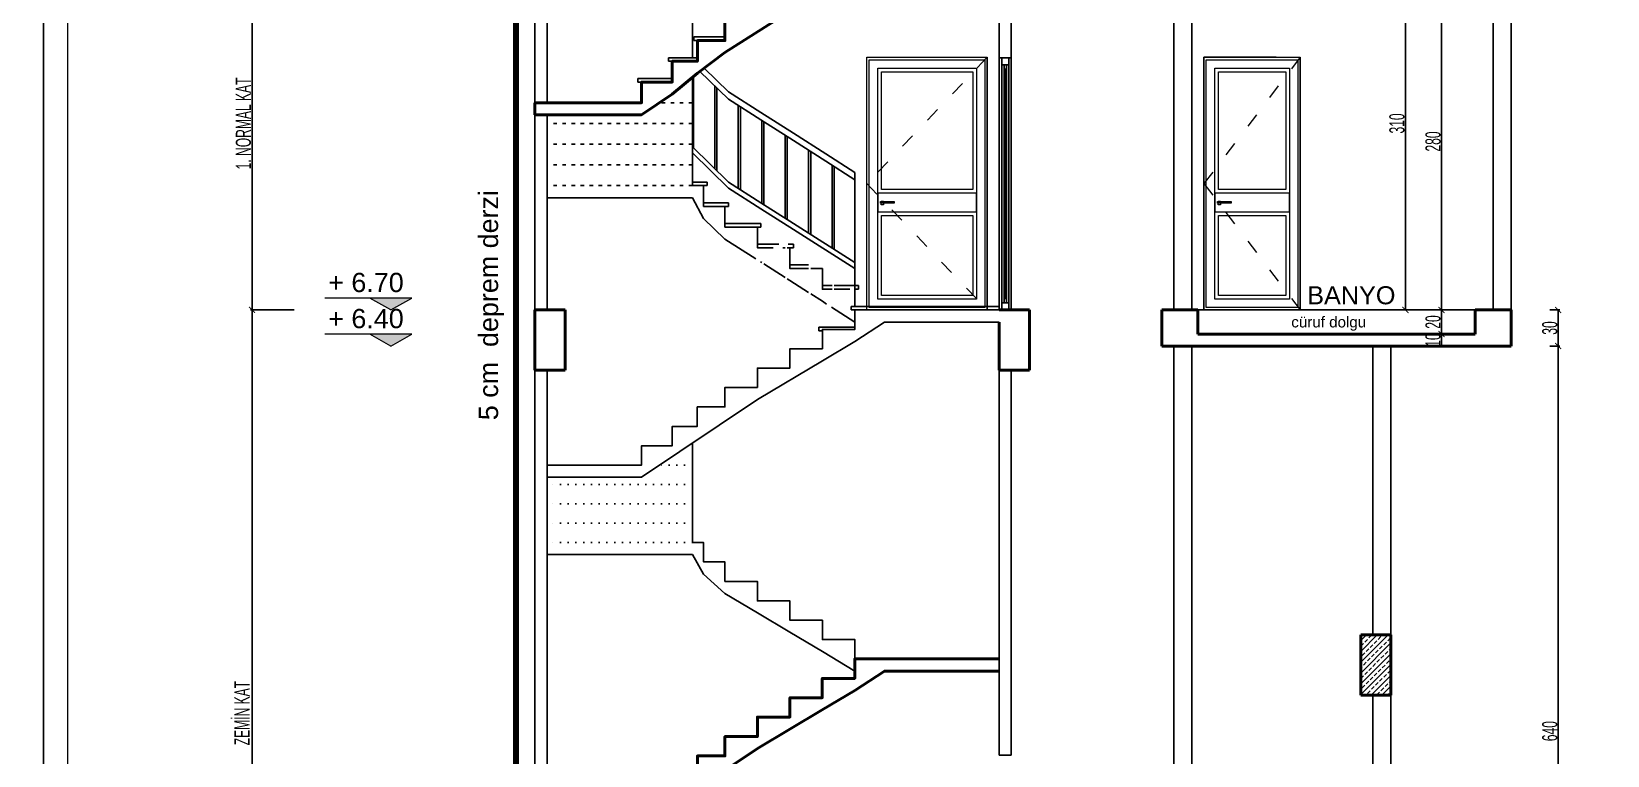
# Model space of a CAD drawing. Header units: millimetres. Extents: x 7519 to 33116, y -1769 to 3101.
# Drawn here: x 26104 to 27413, y 1627 to 2228 of the extents above; entities that cross this region are included whole.
import ezdxf

# ---------------------------------------------------------------- set-up
doc = ezdxf.new("R2010")
doc.units = ezdxf.units.MM
for name, pattern in [('ACAD_ISO03W100', [30, 12, -18]), ('ACAD_ISO04W100', [30, 24, -3, 0, -3]), ('DOT', [6.35, 0, -6.35])]:
    doc.linetypes.add(name, pattern=pattern)
doc.layers.add('1', color=7, linetype='Continuous', true_color=0x4137a0)
for name, color, linetype, lineweight in [('iç ölçü x', 20, 'Continuous', 9), ('KAPI', 42, 'Continuous', 25), ('kesit duvar', 97, 'Continuous', 30), ('kesit ödşleme', 5, 'Continuous', 50), ('KOTLAR', 3, 'Continuous', 15), ('merdıven', 211, 'Continuous', 30)]:
    doc.layers.add(name, color=color, linetype=linetype, lineweight=lineweight)
doc.styles.get("Standard").update_dxf_attribs({"font": 'arial.ttf'})
doc.styles.add('UMUT İÇ ÖLÇÜ YAZISI', font='ARIALN.TTF', dxfattribs={"width": 0.7, "height": 12.5})
doc.dimstyles.new('UMUT İÇ ÖLÇÜ', dxfattribs={"dimtxt": 12.5, "dimasz": 5, "dimexe": 1.25, "dimexo": 0.625, "dimtad": 1, "dimtoh": 1, "dimdec": 0, "dimzin": 12, "dimtxsty": 'UMUT İÇ ÖLÇÜ YAZISI', "dimblk": 'ARCHTICK', "dimcen": 5, "dimclrd": 1, "dimclre": 2, "dimclrt": 3, "dimadec": 0, "dimazin": 0, "dimtfac": 1, "dimtdec": 0, "dimtix": 1, "dimtmove": 0, "dimatfit": 3, "dimldrblk": 'ARCHTICK', "dimfxl": 35, "dimfxlon": 1, "dimtfillclr": 256, "dimarcsym": 0})

# ---------------------------------------------------------------- blocks, each defined once
blk = doc.blocks.new('A$C255917EC')
at = {"layer": 'iç ölçü x'}
h = blk.add_hatch(color=256, dxfattribs=at)
h.dxf.hatch_style = 1
h.paths.add_polyline_path([(0, 0), (43.7, 24.5), (-43.7, 24.5)])
for p, q in [((0, 0), (-43.7, 24.5)), ((-43.7, 24.5), (137.2, 24.5)), ((0, 0), (43.7, 24.5))]:
    blk.add_line(p, q, dxfattribs=at)
blk = doc.blocks.new('_ArchTick')
at = {"color": 0, "linetype": 'ByBlock', "const_width": 0.15}
blk.add_lwpolyline([(-0.5, -0.5), (0.5, 0.5)], dxfattribs=at)
blk = doc.blocks.new('*D338')
at = {"layer": 'Defpoints', "color": 0, "transparency": 16777216}
for p in [(26287.2, 1996.8), (26402.5, 1996.8), (26402.5, 1326.8)]:
    blk.add_point(p, dxfattribs=at)
at = {"layer": 'iç ölçü x', "color": 2, "lineweight": -2, "transparency": 16777216}
for p, q in [((26322.2, 1996.8), (26285.9, 1996.8)), ((26322.2, 1326.8), (26285.9, 1326.8))]:
    blk.add_line(p, q, dxfattribs=at)
at = {"layer": 'iç ölçü x', "color": 1, "lineweight": -2, "transparency": 16777216}
blk.add_line((26287.2, 1326.8), (26287.2, 1996.8), dxfattribs=at)
at = {"layer": 'iç ölçü x', "color": 1, "lineweight": -2, "transparency": 16777216, "xscale": 5, "yscale": 5, "zscale": 5}
for p, rotation in [((26287.2, 1996.8), 90), ((26287.2, 1326.8), 270)]:
    blk.add_blockref('_ArchTick', p, dxfattribs=dict(at, rotation=rotation))
at = {"layer": 'iç ölçü x', "color": 3, "transparency": 16777216, "insert": (26278.9, 1661.8), "char_height": 12.5, "attachment_point": 5, "rotation": 90, "style": 'UMUT İÇ ÖLÇÜ YAZISI'}
blk.add_mtext('ZEMİN KAT', dxfattribs=at)
blk = doc.blocks.new('*D339')
at = {"layer": 'Defpoints', "color": 0, "transparency": 16777216}
for p in [(26287.2, 2306.8), (26402.5, 2306.8), (26402.5, 1996.8)]:
    blk.add_point(p, dxfattribs=at)
at = {"layer": 'iç ölçü x', "color": 2, "lineweight": -2, "transparency": 16777216}
for p, q in [((26322.2, 2306.8), (26285.9, 2306.8)), ((26322.2, 1996.8), (26285.9, 1996.8))]:
    blk.add_line(p, q, dxfattribs=at)
at = {"layer": 'iç ölçü x', "color": 1, "lineweight": -2, "transparency": 16777216}
blk.add_line((26287.2, 1996.8), (26287.2, 2306.8), dxfattribs=at)
at = {"layer": 'iç ölçü x', "color": 1, "lineweight": -2, "transparency": 16777216, "xscale": 5, "yscale": 5, "zscale": 5}
for p, rotation in [((26287.2, 2306.8), 90), ((26287.2, 1996.8), 270)]:
    blk.add_blockref('_ArchTick', p, dxfattribs=dict(at, rotation=rotation))
at = {"layer": 'iç ölçü x', "color": 3, "transparency": 16777216, "insert": (26280.1, 2151.8), "char_height": 12.5, "attachment_point": 5, "rotation": 90, "style": 'UMUT İÇ ÖLÇÜ YAZISI'}
blk.add_mtext('1. NORMAL KAT', dxfattribs=at)
blk = doc.blocks.new('*D491')
at = {"layer": 'Defpoints', "color": 0, "transparency": 16777216}
for p in [(27275.5, 2276.8), (27275.5, 2276.8), (27275.5, 1996.8)]:
    blk.add_point(p, dxfattribs=at)
at = {"layer": 'iç ölçü x', "color": 2, "lineweight": -2, "transparency": 16777216}
for p, q in [((27275.5, 2276.8), (27274.2, 2276.8)), ((27275.5, 1996.8), (27274.2, 1996.8))]:
    blk.add_line(p, q, dxfattribs=at)
at = {"layer": 'iç ölçü x', "color": 1, "lineweight": -2, "transparency": 16777216}
blk.add_line((27275.5, 1996.8), (27275.5, 2276.8), dxfattribs=at)
at = {"layer": 'iç ölçü x', "color": 1, "lineweight": -2, "transparency": 16777216, "xscale": 5, "yscale": 5, "zscale": 5}
for p, rotation in [((27275.5, 2276.8), 90), ((27275.5, 1996.8), 270)]:
    blk.add_blockref('_ArchTick', p, dxfattribs=dict(at, rotation=rotation))
at = {"layer": 'iç ölçü x', "color": 3, "transparency": 16777216, "insert": (27268.5, 2136.8), "char_height": 12.5, "attachment_point": 5, "rotation": 90, "style": 'UMUT İÇ ÖLÇÜ YAZISI'}
blk.add_mtext('280', dxfattribs=at)
blk = doc.blocks.new('*D495')
at = {"layer": 'Defpoints', "color": 0, "transparency": 16777216}
for p in [(27275.5, 1976.8), (27275.5, 1966.8), (27275.5, 1966.8)]:
    blk.add_point(p, dxfattribs=at)
at = {"layer": 'iç ölçü x', "color": 2, "lineweight": -2, "transparency": 16777216}
for p, q in [((27275.5, 1976.8), (27274.2, 1976.8)), ((27275.5, 1966.8), (27274.2, 1966.8))]:
    blk.add_line(p, q, dxfattribs=at)
at = {"layer": 'iç ölçü x', "color": 1, "lineweight": -2, "transparency": 16777216}
blk.add_line((27275.5, 1976.8), (27275.5, 1966.8), dxfattribs=at)
at = {"layer": 'iç ölçü x', "color": 3, "transparency": 16777216, "insert": (27268.5, 1971.8), "char_height": 12.5, "attachment_point": 5, "rotation": 90, "style": 'UMUT İÇ ÖLÇÜ YAZISI'}
blk.add_mtext('10', dxfattribs=at)
blk = doc.blocks.new('*D496')
at = {"layer": 'Defpoints', "color": 0, "transparency": 16777216}
for p in [(27245.5, 2306.8), (27245.5, 2306.8), (27245.5, 1996.8)]:
    blk.add_point(p, dxfattribs=at)
at = {"layer": 'iç ölçü x', "color": 2, "lineweight": -2, "transparency": 16777216}
for p, q in [((27245.5, 2306.8), (27244.2, 2306.8)), ((27245.5, 1996.8), (27244.2, 1996.8))]:
    blk.add_line(p, q, dxfattribs=at)
at = {"layer": 'iç ölçü x', "color": 1, "lineweight": -2, "transparency": 16777216}
blk.add_line((27245.5, 1996.8), (27245.5, 2306.8), dxfattribs=at)
at = {"layer": 'iç ölçü x', "color": 1, "lineweight": -2, "transparency": 16777216, "xscale": 5, "yscale": 5, "zscale": 5}
for p, rotation in [((27245.5, 2306.8), 90), ((27245.5, 1996.8), 270)]:
    blk.add_blockref('_ArchTick', p, dxfattribs=dict(at, rotation=rotation))
at = {"layer": 'iç ölçü x', "color": 3, "transparency": 16777216, "insert": (27238.5, 2151.8), "char_height": 12.5, "attachment_point": 5, "rotation": 90, "style": 'UMUT İÇ ÖLÇÜ YAZISI'}
blk.add_mtext('310', dxfattribs=at)
blk = doc.blocks.new('*D501')
at = {"layer": 'Defpoints', "color": 0, "transparency": 16777216}
for p in [(27275.5, 1996.8), (27275.5, 1976.8), (27275.5, 1976.8)]:
    blk.add_point(p, dxfattribs=at)
at = {"layer": 'iç ölçü x', "color": 2, "lineweight": -2, "transparency": 16777216}
for p, q in [((27275.5, 1996.8), (27274.2, 1996.8)), ((27275.5, 1976.8), (27274.2, 1976.8))]:
    blk.add_line(p, q, dxfattribs=at)
at = {"layer": 'iç ölçü x', "color": 1, "lineweight": -2, "transparency": 16777216}
blk.add_line((27275.5, 1996.8), (27275.5, 1976.8), dxfattribs=at)
at = {"layer": 'iç ölçü x', "color": 1, "lineweight": -2, "transparency": 16777216, "xscale": 5, "yscale": 5, "zscale": 5}
for p, rotation in [((27275.5, 1996.8), 90), ((27275.5, 1976.8), 270)]:
    blk.add_blockref('_ArchTick', p, dxfattribs=dict(at, rotation=rotation))
at = {"layer": 'iç ölçü x', "color": 3, "transparency": 16777216, "insert": (27268.5, 1986.8), "char_height": 12.5, "attachment_point": 5, "rotation": 90, "style": 'UMUT İÇ ÖLÇÜ YAZISI'}
blk.add_mtext('20', dxfattribs=at)
blk = doc.blocks.new('*D541')
at = {"layer": '1', "color": 2, "lineweight": -2, "transparency": 16777216}
for p, q in [((27365.4, 1966.8), (27373.8, 1966.8)), ((27372.5, 1326.8), (27371.3, 1326.8))]:
    blk.add_line(p, q, dxfattribs=at)
at = {"layer": '1', "color": 1, "lineweight": -2, "transparency": 16777216}
blk.add_line((27372.5, 1326.8), (27372.5, 1966.8), dxfattribs=at)
at = {"layer": 'Defpoints', "color": 0, "transparency": 16777216}
for p in [(27364.8, 1966.8), (27372.5, 1966.8), (27372.5, 1326.8)]:
    blk.add_point(p, dxfattribs=at)
at = {"layer": '1', "color": 1, "lineweight": -2, "transparency": 16777216, "xscale": 5, "yscale": 5, "zscale": 5}
for p, rotation in [((27372.5, 1966.8), 90), ((27372.5, 1326.8), 270)]:
    blk.add_blockref('_ArchTick', p, dxfattribs=dict(at, rotation=rotation))
at = {"layer": '1', "color": 3, "transparency": 16777216, "insert": (27365.5, 1646.8), "char_height": 12.5, "attachment_point": 5, "rotation": 90, "style": 'UMUT İÇ ÖLÇÜ YAZISI'}
blk.add_mtext('640', dxfattribs=at)
blk = doc.blocks.new('*D542')
at = {"layer": '1', "color": 2, "lineweight": -2, "transparency": 16777216}
for p, q in [((27365.4, 1996.8), (27373.8, 1996.8)), ((27365.4, 1966.8), (27373.8, 1966.8))]:
    blk.add_line(p, q, dxfattribs=at)
at = {"layer": '1', "color": 1, "lineweight": -2, "transparency": 16777216}
blk.add_line((27372.5, 1966.8), (27372.5, 1996.8), dxfattribs=at)
at = {"layer": 'Defpoints', "color": 0, "transparency": 16777216}
for p in [(27364.8, 1996.8), (27372.5, 1996.8), (27364.8, 1966.8)]:
    blk.add_point(p, dxfattribs=at)
at = {"layer": '1', "color": 1, "lineweight": -2, "transparency": 16777216, "xscale": 5, "yscale": 5, "zscale": 5}
for p, rotation in [((27372.5, 1996.8), 90), ((27372.5, 1966.8), 270)]:
    blk.add_blockref('_ArchTick', p, dxfattribs=dict(at, rotation=rotation))
at = {"layer": '1', "color": 3, "transparency": 16777216, "insert": (27365.5, 1981.8), "char_height": 12.5, "attachment_point": 5, "rotation": 90, "style": 'UMUT İÇ ÖLÇÜ YAZISI'}
blk.add_mtext('30', dxfattribs=at)
blk = doc.blocks.new('A$C285D3364')
at = {"layer": '1', "linetype": 'DOT'}
for p, q in [((-255, 161.1), (-282.3, 161.1)), ((-255, 145), (-375.8, 145)), ((-255, 128.9), (-375.8, 128.9)), ((-255, 112.8), (-375.8, 112.8)), ((-255, 96.7), (-375.8, 96.7))]:
    blk.add_line(p, q, dxfattribs=at)
at = {"layer": '1'}
for points in [[(0, 0), (-120, 0), (-120, 16.1), (-147, 16.1), (-147, 32.2), (-174, 32.2), (-174, 48.3), (-201, 48.3), (-201, 64.4), (-228, 64.4), (-228, 80.6), (-245.7, 80.6), (-245.7, 96.7), (-255, 96.7), (-255, 179.4)], [(-120, -10), (-147, 6.1), (-174, 22.2), (-201, 38.3), (-228, 54.4), (-245.7, 70.6), (-255, 86.7), (-375.8, 86.7)]]:
    blk.add_lwpolyline(points, dxfattribs=at)
at = {"layer": 'merdıven'}
for points in [[(0, 290), (-120, 290), (-120, 273.9), (-147, 273.9), (-147, 257.8), (-174, 257.8), (-174, 241.7), (-201, 241.7), (-201, 225.6), (-228, 225.6), (-228, 209.4), (-228, 209.4), (-250.9, 209.4), (-250.9, 193.3), (-271.7, 193.3), (-271.7, 177.2), (-297.2, 177.2), (-297.2, 161.1), (-375.8, 161.1)], [(-375.8, 151.1), (-297.2, 151.1), (-201, 215.6), (-147, 247.8), (-120, 263.9), (-95.3, 280), (0, 280)]]:
    blk.add_lwpolyline(points, dxfattribs=at)

msp = doc.modelspace()

# ---------------------------------------------------------------- hatches: boundary and pattern name
at = {"layer": '1'}
h = msp.add_hatch(dxfattribs=at)
h.set_pattern_fill('JIS_LC_8A', color=256, scale=2.5, angle=45)
h.set_pattern_definition([(90, (12943.674, 6788.94), (-19.5, 4e-15), []), (90, (12945.442, 6790.707), (-19.5, 4e-15), [])])
h.paths.add_polyline_path([(26764.07, 2120.315), (26737.07, 2137.537), (26710.07, 2154.759), (26683.07, 2171.982), (26659.372, 2195.043), (26657.239, 2193.434), (26653.07, 2189.995), (26653.07, 2132.294), (26683.07, 2103.1), (26710.07, 2085.878), (26737.07, 2068.656), (26788.07, 2036.125), (26785.07, 2089.767), (26788.07, 2091.974), (26788.07, 2105.006)])
h = msp.add_hatch(dxfattribs=at)
h.set_pattern_fill('ANSI33', color=256)
h.set_pattern_definition([(45, (-18588.689, 0), (-4.4901281, 4.4901281), []), (45, (-18584.199, 0), (-4.4901281, 4.4901281), [3.175, -1.5875])])
h.paths.add_polyline_path([(27233.436, 1726.767), (27208.436, 1726.767), (27208.436, 1676.767), (27233.436, 1676.767)])

# ---------------------------------------------------------------- linework, layer by layer
at = {"layer": '1', "lineweight": 30}
for p, q in [((26653.07, 2312.692), (26653.07, 2206.434)), ((26788.07, 1999.767), (26788.07, 2091.974))]:
    msp.add_line(p, q, dxfattribs=at)
at = {"layer": '1'}
for p, q in [((26654.239, 2220.656), (26654.239, 2223.656)), ((26654.239, 2223.656), (26680.07, 2223.656)), ((26657.239, 2220.656), (26654.239, 2220.656)), ((26633.364, 2203.434), (26633.364, 2206.434)), ((26633.364, 2206.434), (26657.239, 2206.434)), ((26636.364, 2203.434), (26633.364, 2203.434)), ((26607.878, 2186.212), (26607.878, 2189.212)), ((26607.878, 2189.212), (26636.364, 2189.212)), ((26610.878, 2186.212), (26607.878, 2186.212)), ((26788.07, 2091.974), (26788.07, 2111.11)), ((26665.372, 2103.1), (26653.07, 2103.1)), ((26662.372, 2100.1), (26665.372, 2100.1)), ((26665.372, 2100.1), (26665.372, 2103.1)), ((26683.07, 2085.878), (26662.372, 2085.878)), ((26680.07, 2082.878), (26683.07, 2082.878)), ((26683.07, 2082.878), (26683.07, 2085.878)), ((26710.07, 2068.656), (26680.07, 2068.656)), ((26707.07, 2065.656), (26710.07, 2065.656)), ((26710.07, 2065.656), (26710.07, 2068.656)), ((26724.974, 2051.434), (26707.07, 2051.434)), ((26737.07, 2051.434), (26732.812, 2051.434)), ((26734.07, 2048.434), (26737.07, 2048.434)), ((26737.07, 2048.434), (26737.07, 2051.434)), ((26749.674, 2034.212), (26734.07, 2034.212)), ((26769.174, 2016.989), (26761.07, 2016.989)), ((26791.07, 2016.989), (26770.942, 2016.989)), ((26791.07, 2013.989), (26791.07, 2016.989)), ((26788.07, 2013.989), (26791.07, 2013.989)), ((26785.07, 1996.767), (26785.07, 1999.767)), ((26785.07, 1999.767), (26908.099, 1999.767)), ((26788.07, 1996.767), (26785.07, 1996.767)), ((27073.074, 1996.767), (27303.436, 1996.767)), ((26758.07, 1979.545), (26758.07, 1982.545)), ((26758.07, 1982.545), (26788.07, 1982.545)), ((26761.07, 1979.545), (26758.07, 1979.545))]:
    msp.add_line(p, q, dxfattribs=at)
at = {"layer": '1', "linetype": 'ACAD_ISO03W100', "ltscale": 0.25}
for p, q in [((26653.07, 2168.989), (26625.677, 2168.989)), ((26653.07, 2151.767), (26532.304, 2151.767)), ((26653.07, 2134.545), (26532.304, 2134.545)), ((26653.07, 2117.323), (26532.304, 2117.323)), ((26653.07, 2100.1), (26532.304, 2100.1))]:
    msp.add_line(p, q, dxfattribs=at)
at = {"layer": '1'}
for points in [[(26720.27, 2048.434), (26707.07, 2048.434), (26707.07, 2065.656), (26680.07, 2065.656), (26680.07, 2082.878), (26662.372, 2082.878), (26662.372, 2100.1), (26653.07, 2100.1), (26653.07, 2189.995)], [(26659.372, 2195.043), (26683.07, 2171.982), (26710.07, 2154.759), (26737.07, 2137.537), (26764.07, 2120.315), (26788.07, 2105.006)], [(26662.905, 2197.708), (26683.07, 2178.085), (26710.07, 2160.863), (26737.07, 2143.641), (26764.07, 2126.418), (26788.07, 2111.11)], [(26653.07, 2132.294), (26683.07, 2103.1), (26710.07, 2085.878), (26737.07, 2068.656), (26788.07, 2036.125)], [(26653.07, 2127.279), (26683.07, 2098.085), (26710.07, 2080.863), (26737.07, 2063.641), (26788.07, 2031.11)], [(26705.832, 2039.224), (26680.07, 2055.656), (26662.372, 2072.878), (26653.07, 2090.1), (26532.304, 2090.1)], [(26730.174, 2048.434), (26728.109, 2048.434)], [(26749.674, 2031.212), (26734.07, 2031.212), (26734.07, 2048.434), (26731.942, 2048.434)], [(26710.674, 2036.135), (26709.751, 2036.724)], [(26730.174, 2023.697), (26712.442, 2035.007)], [(26769.174, 2013.989), (26761.07, 2013.989), (26761.07, 2031.212), (26751.442, 2031.212)], [(26749.674, 2011.259), (26734.07, 2021.212), (26731.942, 2022.569)], [(26764.622, 2001.724), (26761.07, 2003.989), (26751.442, 2010.131)], [(26783.851, 2013.989), (26770.942, 2013.989)], [(26788.07, 1999.767), (26788.07, 2011.974)], [(26788.07, 1986.767), (26768.541, 1999.224)]]:
    msp.add_lwpolyline(points, dxfattribs=at)
at = {"layer": 'iç ölçü x'}
for points in [[(24040.612, 684.072), (26114.007, 684.072), (26114.007, 3100.74), (24040.612, 3100.74)], [(26114.007, 684.072), (28187.402, 684.072), (28187.402, 3100.74), (26114.007, 3100.74)], [(26134.007, 704.072), (28167.402, 704.072), (28167.402, 3080.74), (26134.007, 3080.74)]]:
    msp.add_lwpolyline(points, close=True, dxfattribs=at)
at = {"layer": 'iç ölçü x', "linetype": 'ACAD_ISO04W100', "const_width": 5}
msp.add_lwpolyline([(26410.264, 2891.961), (26506.518, 2891.961), (26506.518, 889.767), (26886.069, 889.767), (26886.069, 774.767), (27085.074, 774.767), (27085.074, 889.767), (27831.112, 889.767), (27831.112, 1283.767), (27240.436, 1283.767), (27240.436, 1326.767)], dxfattribs=at)
at = {"layer": 'KAPI'}
for p, q in [((26898.116, 2206.767), (26898.116, 1996.767)), ((26908.099, 2206.379), (26908.099, 2101.573)), ((26910.084, 2206.379), (26910.084, 2101.573)), ((26910.084, 2200.498), (26916.084, 2200.498)), ((26912.084, 2200.498), (26912.084, 2101.573)), ((26914.084, 2200.498), (26914.084, 2101.573)), ((26916.084, 2206.379), (26916.084, 2101.573)), ((26918.069, 2206.379), (26918.069, 2101.573)), ((27078.111, 1996.767), (27078.111, 2206.767)), ((27078.111, 2206.767), (27138.107, 2206.767)), ((27158.111, 2206.767), (27158.111, 1996.767)), ((26912.084, 2196.781), (26914.084, 2196.781)), ((26913.084, 2196.781), (26913.084, 2101.573)), ((26908.099, 1996.767), (26908.099, 2101.573)), ((26910.084, 1996.767), (26910.084, 2101.573)), ((26912.084, 2002.648), (26912.084, 2101.573)), ((26913.084, 2006.365), (26913.084, 2101.573)), ((26914.084, 2002.648), (26914.084, 2101.573)), ((26916.084, 1996.767), (26916.084, 2101.573)), ((26918.069, 1996.767), (26918.069, 2101.573)), ((26912.084, 2006.365), (26914.084, 2006.365)), ((26910.084, 2002.648), (26916.084, 2002.648))]:
    msp.add_line(p, q, dxfattribs=at)
at = {"layer": 'KAPI', "linetype": 'ByBlock', "lineweight": 5}
for points in [[(26798.111, 2206.767), (26898.116, 2206.767), (26898.116, 1996.767), (26798.111, 1996.767)], [(26800.111, 2204.767), (26896.116, 2204.767), (26896.116, 1998.767), (26800.111, 1998.767)], [(27078.111, 2206.767), (27158.111, 2206.767), (27158.111, 1996.767), (27078.111, 1996.767)], [(27080.111, 2204.767), (27156.111, 2204.767), (27156.111, 1998.767), (27080.111, 1998.767)], [(26807.111, 2197.767), (26889.116, 2197.767), (26889.116, 2005.767), (26807.111, 2005.767)], [(26807.111, 2197.767), (26889.116, 2197.767), (26889.116, 2093.917), (26807.111, 2093.917)], [(26810.111, 2194.767), (26886.116, 2194.767), (26886.116, 2096.917), (26810.111, 2096.917)], [(27087.111, 2197.767), (27149.111, 2197.767), (27149.111, 2005.767), (27087.111, 2005.767)], [(27087.111, 2197.767), (27149.111, 2197.767), (27149.111, 2093.917), (27087.111, 2093.917)], [(27090.111, 2194.767), (27146.111, 2194.767), (27146.111, 2096.917), (27090.111, 2096.917)], [(26889.116, 2093.917), (26807.111, 2093.917), (26807.111, 2078.379), (26889.116, 2078.379)], [(26809.26, 2086.83), (26820.664, 2086.83), (26820.664, 2085.644), (26809.26, 2085.644)], [(27149.111, 2093.917), (27087.111, 2093.917), (27087.111, 2078.379), (27149.111, 2078.379)], [(27089.26, 2086.83), (27100.664, 2086.83), (27100.664, 2085.644), (27089.26, 2085.644)], [(26807.111, 2078.379), (26889.116, 2078.379), (26889.116, 2005.767), (26807.111, 2005.767)], [(26810.111, 2075.379), (26886.116, 2075.379), (26886.116, 2008.767), (26810.111, 2008.767)], [(27087.111, 2078.379), (27149.111, 2078.379), (27149.111, 2005.767), (27087.111, 2005.767)], [(27090.111, 2075.379), (27146.111, 2075.379), (27146.111, 2008.767), (27090.111, 2008.767)]]:
    msp.add_lwpolyline(points, close=True, dxfattribs=at)
for points in [[(26810.021, 2086.83), (26810.021, 2087.141), (26811.785, 2087.141), (26811.785, 2086.83)], [(26811.785, 2085.644), (26811.785, 2084.032), (26810.021, 2084.032), (26810.021, 2085.644)], [(27090.021, 2086.83), (27090.021, 2087.141), (27091.785, 2087.141), (27091.785, 2086.83)], [(27091.785, 2085.644), (27091.785, 2084.032), (27090.021, 2084.032), (27090.021, 2085.644)]]:
    msp.add_lwpolyline(points, dxfattribs=at)
at = {"layer": 'kesit duvar'}
for p, q in [((27053.074, 1996.767), (27053.074, 2276.767)), ((27068.073, 1996.767), (27068.073, 2276.767)), ((27318.436, 1996.767), (27318.436, 2276.767)), ((27333.436, 1996.767), (27333.436, 2276.767)), ((26522.299, 2168.989), (26522.299, 2256.767)), ((26532.304, 2168.989), (26532.304, 2256.767)), ((26908.099, 2206.379), (26908.099, 2256.767)), ((26918.069, 2206.379), (26918.069, 2256.767)), ((26908.099, 2206.379), (26918.069, 2206.379)), ((26522.299, 1996.767), (26522.299, 2158.989)), ((26532.304, 1996.767), (26532.304, 2158.989)), ((27053.074, 1326.767), (27053.074, 1966.767)), ((27068.073, 1326.767), (27068.073, 1966.767)), ((27218.436, 1726.767), (27218.436, 1966.767)), ((27233.436, 1726.767), (27233.436, 1966.767)), ((26522.305, 1577.878), (26522.299, 1946.767)), ((26532.31, 1577.878), (26532.304, 1946.767)), ((26908.099, 1626.767), (26908.099, 1946.767)), ((26918.069, 1626.767), (26918.069, 1946.767)), ((27218.436, 1326.767), (27218.436, 1676.767)), ((27233.436, 1326.767), (27233.436, 1676.767)), ((26908.099, 1626.767), (26918.069, 1626.767))]:
    msp.add_line(p, q, dxfattribs=at)
at = {"layer": 'kesit ödşleme'}
for p, q in [((26522.299, 2158.989), (26522.299, 2168.989)), ((26522.299, 1996.767), (26547.299, 1996.767)), ((26522.299, 1996.767), (26522.299, 1946.767)), ((26547.299, 1996.767), (26547.299, 1946.767)), ((26908.099, 1996.767), (26933.099, 1996.767)), ((26933.099, 1996.767), (26933.099, 1946.767)), ((27043.074, 1996.767), (27073.074, 1996.767)), ((27043.074, 1996.767), (27043.074, 1966.767)), ((27073.074, 1996.767), (27073.074, 1976.767)), ((27303.436, 1996.767), (27303.436, 1976.767)), ((27303.436, 1996.767), (27333.436, 1996.767)), ((27333.436, 1966.767), (27333.436, 1996.767)), ((26908.099, 1986.767), (26908.099, 1946.767)), ((27043.074, 1966.767), (27333.436, 1966.767)), ((27073.074, 1976.767), (27303.436, 1976.767)), ((26522.299, 1946.767), (26547.299, 1946.767)), ((26908.099, 1946.767), (26933.099, 1946.767)), ((27208.436, 1726.767), (27233.436, 1726.767)), ((27208.436, 1726.767), (27208.436, 1676.767)), ((27233.436, 1726.767), (27233.436, 1676.767)), ((27233.436, 1676.767), (27208.436, 1676.767))]:
    msp.add_line(p, q, dxfattribs=at)
for points in [[(26908.099, 2306.767), (26788.07, 2306.767), (26788.07, 2289.545), (26761.07, 2289.545), (26761.07, 2272.323), (26734.07, 2272.323), (26734.07, 2255.1), (26707.07, 2255.1), (26707.07, 2237.878), (26680.07, 2237.878), (26680.07, 2220.656), (26657.239, 2220.656), (26657.239, 2203.434), (26636.364, 2203.434), (26636.364, 2186.212), (26610.878, 2186.212), (26610.878, 2168.989), (26522.299, 2168.989)], [(26522.299, 2158.989), (26610.878, 2158.989), (26636.364, 2176.212), (26657.239, 2193.434), (26680.07, 2210.656), (26788.07, 2279.545), (26811.481, 2296.767), (26908.099, 2296.767), (26908.099, 2256.767)], [(26908.099, 1706.767), (26788.062, 1706.767), (26788.062, 1690.656), (26761.062, 1690.656), (26761.062, 1674.545), (26734.062, 1674.545), (26734.062, 1658.434), (26707.062, 1658.434), (26707.062, 1642.323), (26680.062, 1642.323), (26680.062, 1626.212), (26680.062, 1626.212), (26657.23, 1626.212), (26657.23, 1610.1), (26636.356, 1610.1), (26636.356, 1593.989), (26610.87, 1593.989), (26610.87, 1577.878), (26522.305, 1577.877)], [(26542.31, 1567.878), (26610.87, 1567.878), (26707.062, 1632.323), (26761.062, 1664.545), (26788.062, 1680.656), (26812.817, 1696.767), (26908.099, 1696.767)]]:
    msp.add_lwpolyline(points, dxfattribs=at)
at = {"layer": 'KOTLAR', "linetype": 'ACAD_ISO03W100'}
for points in [[(26898.116, 2206.767), (26798.111, 2101.767), (26898.116, 1996.767)], [(27158.111, 2206.767), (27078.111, 2101.767), (27158.111, 1996.767)]]:
    msp.add_lwpolyline(points, dxfattribs=at)

# ---------------------------------------------------------------- block references
at = {"layer": 'iç ölçü x', "xscale": -0.4, "yscale": 0.4, "zscale": 0.4}
for p in [(26402.54, 1996.767), (26402.54, 1966.767)]:
    msp.add_blockref('A$C255917EC', p, dxfattribs=at)
at = {"layer": 'kesit ödşleme'}
msp.add_blockref('A$C285D3364', (26908.099, 1706.767), dxfattribs=at)

# ---------------------------------------------------------------- texts
msp.add_text('BANYO', height=15).set_placement((27163.914, 2001.509))
at = {"layer": '1'}
msp.add_text('cüruf dolgu', height=9, dxfattribs=at).set_placement((27150.715, 1982.276))
at = {"layer": 'iç ölçü x'}
msp.add_text('5 cm  deprem derzi', height=16, rotation=90, dxfattribs=at).set_placement((26491.649, 1905.175))
for s, p in [('+ 6.70', (26350.501, 2011.644)), ('+ 6.40', (26350.501, 1981.644))]:
    msp.add_text(s, height=16, dxfattribs=at).set_placement(p)

# ---------------------------------------------------------------- dimensions: what is measured, and where the dimension line sits
at = {"layer": '1'}
for base, p1, p2, picture, middle in [((27372.529, 1996.767), (27364.801, 1966.767), (27364.801, 1996.767), '*D542', (27365.522, 1981.767)), ((27372.529, 1966.767), (27372.529, 1326.767), (27364.801, 1966.767), '*D541', (27365.522, 1646.767))]:
    dim = msp.add_linear_dim(base=base, p1=p1, p2=p2, angle=90, dimstyle='UMUT İÇ ÖLÇÜ', override={"dimtmove": 1}, dxfattribs=at)
    dim.commit()
    dim.dimension.update_dxf_attribs({"geometry": picture, "text_midpoint": middle})
at = {"layer": 'iç ölçü x'}
for base, p1, p2, text, picture, middle in [((26287.163, 2306.767), (26402.54, 1996.767), (26402.54, 2306.767), '1. NORMAL KAT', '*D339', (26280.07, 2151.767)), ((26287.163, 1996.767), (26402.54, 1326.767), (26402.54, 1996.767), 'ZEMİN KAT', '*D338', (26278.902, 1661.767))]:
    dim = msp.add_linear_dim(base=base, p1=p1, p2=p2, angle=90, text=text, dimstyle='UMUT İÇ ÖLÇÜ', override={"dimtmove": 1}, dxfattribs=at)
    dim.commit()
    dim.dimension.update_dxf_attribs({"geometry": picture, "text_midpoint": middle})
for base, p1, p2, picture, middle in [((27245.498, 2306.767), (27245.498, 1996.767), (27245.498, 2306.767), '*D496', (27238.491, 2151.767)), ((27275.498, 2276.767), (27275.498, 1996.767), (27275.498, 2276.767), '*D491', (27268.491, 2136.767))]:
    dim = msp.add_linear_dim(base=base, p1=p1, p2=p2, angle=90, dimstyle='UMUT İÇ ÖLÇÜ', dxfattribs=at)
    dim.commit()
    dim.dimension.update_dxf_attribs({"geometry": picture, "text_midpoint": middle})
for base, p1, p2, picture, middle in [((27275.498, 1976.767), (27275.498, 1996.767), (27275.498, 1976.767), '*D501', (27268.491, 1986.767)), ((27275.498, 1966.767), (27275.498, 1976.767), (27275.498, 1966.767), '*D495', (27268.491, 1971.767))]:
    dim = msp.add_linear_dim(base=base, p1=p1, p2=p2, angle=90, dimstyle='UMUT İÇ ÖLÇÜ', override={"dimtmove": 1}, dxfattribs=at)
    dim.commit()
    dim.dimension.update_dxf_attribs({"geometry": picture, "text_midpoint": middle})

doc.saveas('drawing.dxf')
